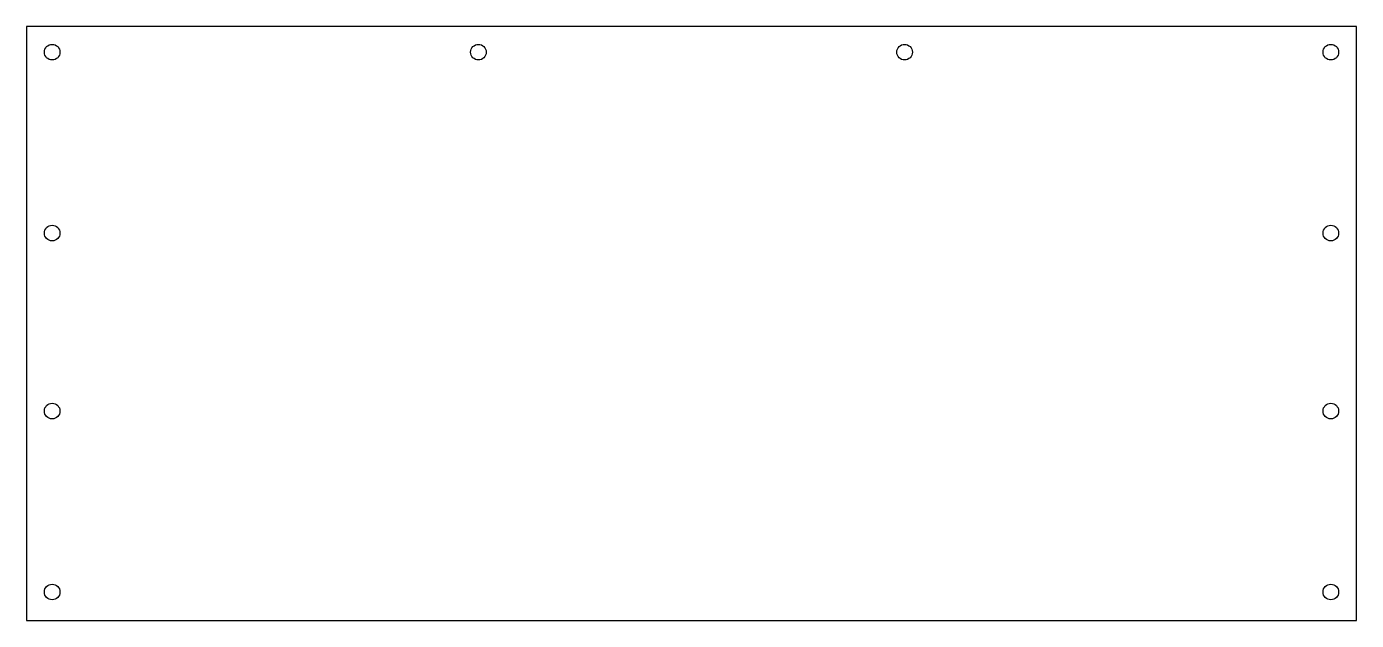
# Model space of a CAD drawing. Header units: millimetres. Extents: x -255 to 213, y -111 to 98.
import ezdxf

# ---------------------------------------------------------------- set-up
doc = ezdxf.new("R2010")
doc.units = ezdxf.units.MM
doc.layers.get('0').update_dxf_attribs({"linetype": 'CONTINUOUS'})

msp = doc.modelspace()

# ---------------------------------------------------------------- linework, layer by layer
msp.add_lwpolyline([(213, 98), (-255, 98), (-255, -111), (213, -111)], close=True)
msp.add_lwpolyline([(213, 98), (-255, 98), (-255, -111), (213, -111)], close=True)
for centre in [(-246, 89), (-246, 89), (-96, 89), (-96, 89), (54, 89), (54, 89), (204, 89), (204, 89), (-246, 25.31), (-246, 25.31), (204, 25.31), (204, 25.31), (-246, -37.31), (-246, -37.31), (204, -37.31), (204, -37.31), (-246, -101), (-246, -101), (204, -101), (204, -101)]:
    msp.add_circle(centre, 2.75)

doc.saveas('drawing.dxf')
